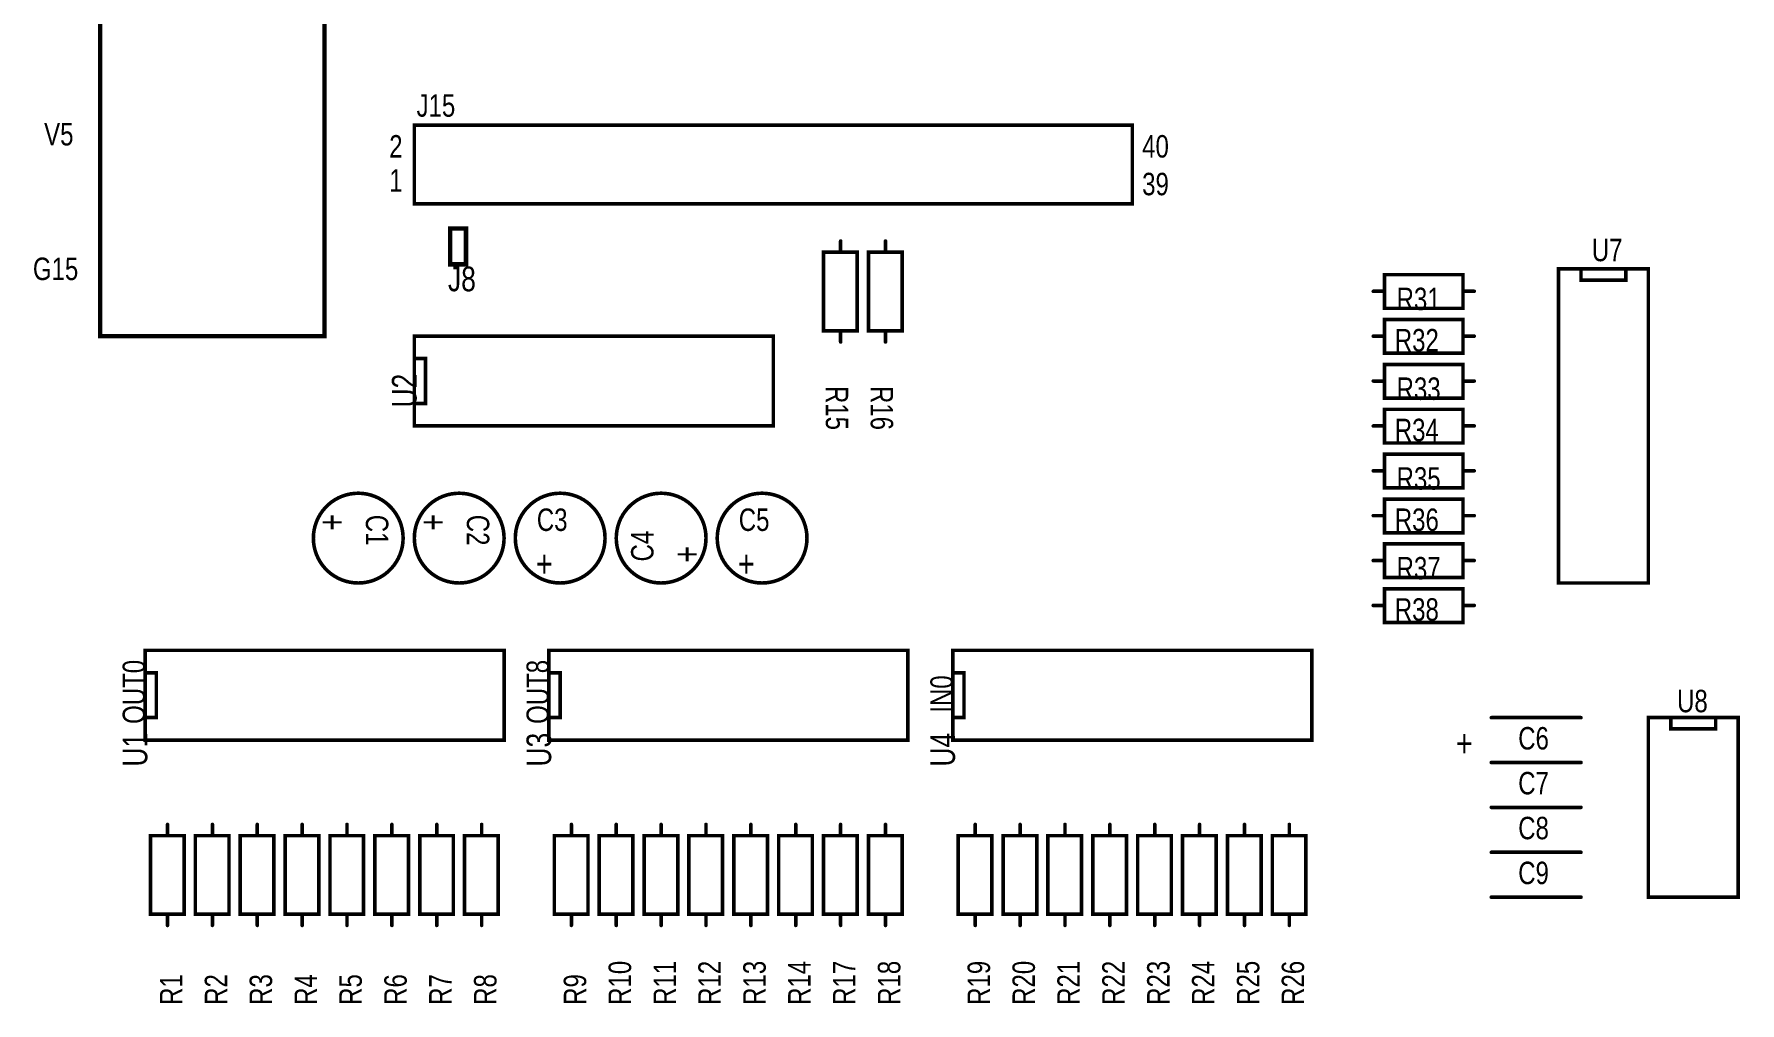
# Model space of a CAD drawing. Extents: x 0.22 to 7.34, y 0.24 to 4.63.
# Drawn here: x 0.249 to 4.05, y 0.235 to 2.394 of the extents above; entities that cross this region are included whole.
import ezdxf

# ---------------------------------------------------------------- set-up
doc = ezdxf.new("R2010")
doc.units = 0

msp = doc.modelspace()

# ---------------------------------------------------------------- linework, layer by layer
at = {"layer": 'SST'}
for points, const_width in [([(0.896, 3.521), (0.896, 1.721), (0.396, 1.721), (0.396, 3.521), (0.896, 3.521)], 0.01), ([(1.096, 2.191), (1.096, 2.016), (2.696, 2.016), (2.696, 2.191), (1.096, 2.191)], 0.008), ([(1.176, 1.961), (1.211, 1.961), (1.211, 1.881), (1.176, 1.881), (1.176, 1.961)], 0.01), ([(2.008, 1.908), (2.083, 1.908), (2.083, 1.908), (2.083, 1.733), (2.008, 1.733), (2.008, 1.908)], 0.008), ([(2.108, 1.908), (2.183, 1.908), (2.183, 1.908), (2.183, 1.733), (2.108, 1.733), (2.108, 1.908)], 0.008), ([(3.433, 1.858), (3.433, 1.783), (3.433, 1.783), (3.258, 1.783), (3.258, 1.858), (3.433, 1.858)], 0.008), ([(3.258, 1.683), (3.258, 1.758), (3.258, 1.758), (3.433, 1.758), (3.433, 1.683), (3.258, 1.683)], 0.008), ([(1.896, 1.521), (1.096, 1.521), (1.096, 1.721), (1.896, 1.721), (1.896, 1.521)], 0.008), ([(3.433, 1.658), (3.433, 1.583), (3.433, 1.583), (3.258, 1.583), (3.258, 1.658), (3.433, 1.658)], 0.008), ([(3.258, 1.483), (3.258, 1.558), (3.258, 1.558), (3.433, 1.558), (3.433, 1.483), (3.258, 1.483)], 0.008), ([(3.433, 1.458), (3.433, 1.383), (3.433, 1.383), (3.258, 1.383), (3.258, 1.458), (3.433, 1.458)], 0.008), ([(3.258, 1.283), (3.258, 1.358), (3.258, 1.358), (3.433, 1.358), (3.433, 1.283), (3.258, 1.283)], 0.008), ([(3.433, 1.258), (3.433, 1.183), (3.433, 1.183), (3.258, 1.183), (3.258, 1.258), (3.433, 1.258)], 0.008), ([(3.258, 1.083), (3.258, 1.158), (3.258, 1.158), (3.433, 1.158), (3.433, 1.083), (3.258, 1.083)], 0.008), ([(1.296, 0.821), (0.496, 0.821), (0.496, 1.021), (1.296, 1.021), (1.296, 0.821)], 0.008), ([(2.196, 0.821), (1.396, 0.821), (1.396, 1.021), (2.196, 1.021), (2.196, 0.821)], 0.008), ([(3.096, 0.821), (2.296, 0.821), (2.296, 1.021), (3.096, 1.021), (3.096, 0.821)], 0.008), ([(4.046, 0.871), (3.846, 0.871), (3.846, 0.471), (4.046, 0.471), (4.046, 0.871)], 0.008), ([(0.583, 0.433), (0.508, 0.433), (0.508, 0.433), (0.508, 0.608), (0.583, 0.608), (0.583, 0.433)], 0.008), ([(0.683, 0.433), (0.608, 0.433), (0.608, 0.433), (0.608, 0.608), (0.683, 0.608), (0.683, 0.433)], 0.008), ([(0.783, 0.433), (0.708, 0.433), (0.708, 0.433), (0.708, 0.608), (0.783, 0.608), (0.783, 0.433)], 0.008), ([(0.883, 0.433), (0.808, 0.433), (0.808, 0.433), (0.808, 0.608), (0.883, 0.608), (0.883, 0.433)], 0.008), ([(0.983, 0.433), (0.908, 0.433), (0.908, 0.433), (0.908, 0.608), (0.983, 0.608), (0.983, 0.433)], 0.008), ([(1.083, 0.433), (1.008, 0.433), (1.008, 0.433), (1.008, 0.608), (1.083, 0.608), (1.083, 0.433)], 0.008), ([(1.183, 0.433), (1.108, 0.433), (1.108, 0.433), (1.108, 0.608), (1.183, 0.608), (1.183, 0.433)], 0.008), ([(1.283, 0.433), (1.208, 0.433), (1.208, 0.433), (1.208, 0.608), (1.283, 0.608), (1.283, 0.433)], 0.008), ([(1.483, 0.433), (1.408, 0.433), (1.408, 0.433), (1.408, 0.608), (1.483, 0.608), (1.483, 0.433)], 0.008), ([(1.583, 0.433), (1.508, 0.433), (1.508, 0.433), (1.508, 0.608), (1.583, 0.608), (1.583, 0.433)], 0.008), ([(1.683, 0.433), (1.608, 0.433), (1.608, 0.433), (1.608, 0.608), (1.683, 0.608), (1.683, 0.433)], 0.008), ([(1.783, 0.433), (1.708, 0.433), (1.708, 0.433), (1.708, 0.608), (1.783, 0.608), (1.783, 0.433)], 0.008), ([(1.883, 0.433), (1.808, 0.433), (1.808, 0.433), (1.808, 0.608), (1.883, 0.608), (1.883, 0.433)], 0.008), ([(1.983, 0.433), (1.908, 0.433), (1.908, 0.433), (1.908, 0.608), (1.983, 0.608), (1.983, 0.433)], 0.008), ([(2.083, 0.433), (2.008, 0.433), (2.008, 0.433), (2.008, 0.608), (2.083, 0.608), (2.083, 0.433)], 0.008), ([(2.183, 0.433), (2.108, 0.433), (2.108, 0.433), (2.108, 0.608), (2.183, 0.608), (2.183, 0.433)], 0.008), ([(2.383, 0.433), (2.308, 0.433), (2.308, 0.433), (2.308, 0.608), (2.383, 0.608), (2.383, 0.433)], 0.008), ([(2.483, 0.433), (2.408, 0.433), (2.408, 0.433), (2.408, 0.608), (2.483, 0.608), (2.483, 0.433)], 0.008), ([(2.583, 0.433), (2.508, 0.433), (2.508, 0.433), (2.508, 0.608), (2.583, 0.608), (2.583, 0.433)], 0.008), ([(2.683, 0.433), (2.608, 0.433), (2.608, 0.433), (2.608, 0.608), (2.683, 0.608), (2.683, 0.433)], 0.008), ([(2.783, 0.433), (2.708, 0.433), (2.708, 0.433), (2.708, 0.608), (2.783, 0.608), (2.783, 0.433)], 0.008), ([(2.883, 0.433), (2.808, 0.433), (2.808, 0.433), (2.808, 0.608), (2.883, 0.608), (2.883, 0.433)], 0.008), ([(2.983, 0.433), (2.908, 0.433), (2.908, 0.433), (2.908, 0.608), (2.983, 0.608), (2.983, 0.433)], 0.008), ([(3.083, 0.433), (3.008, 0.433), (3.008, 0.433), (3.008, 0.608), (3.083, 0.608), (3.083, 0.433)], 0.008)]:
    msp.add_lwpolyline(points, close=True, dxfattribs=dict(at, const_width=const_width))
for points, const_width in [([(1.094, 2.191, 1), (1.098, 2.191, 1)], 0.004), ([(1.094, 2.191, 1), (1.098, 2.191, 1)], 0.004), ([(2.694, 2.191, 1), (2.698, 2.191, 1)], 0.004), ([(1.094, 2.016, 1), (1.098, 2.016, 1)], 0.004), ([(2.694, 2.016, 1), (2.698, 2.016, 1)], 0.004), ([(1.1735, 1.961, 1), (1.1785, 1.961, 1)], 0.005), ([(1.1735, 1.961, 1), (1.1785, 1.961, 1)], 0.005), ([(1.2085, 1.961, 1), (1.2135, 1.961, 1)], 0.005), ([(2.006, 1.908, 1), (2.01, 1.908, 1)], 0.004), ([(2.006, 1.908, 1), (2.01, 1.908, 1)], 0.004), ([(2.044, 1.933, 1), (2.048, 1.933, 1)], 0.004), ([(2.044, 1.908, 1), (2.048, 1.908, 1)], 0.004), ([(2.081, 1.908, 1), (2.085, 1.908, 1)], 0.004), ([(2.081, 1.908, 1), (2.085, 1.908, 1)], 0.004), ([(2.106, 1.908, 1), (2.11, 1.908, 1)], 0.004), ([(2.106, 1.908, 1), (2.11, 1.908, 1)], 0.004), ([(2.144, 1.933, 1), (2.148, 1.933, 1)], 0.004), ([(2.144, 1.908, 1), (2.148, 1.908, 1)], 0.004), ([(2.181, 1.908, 1), (2.185, 1.908, 1)], 0.004), ([(2.181, 1.908, 1), (2.185, 1.908, 1)], 0.004), ([(1.1735, 1.881, 1), (1.1785, 1.881, 1)], 0.005), ([(1.2085, 1.881, 1), (1.2135, 1.881, 1)], 0.005), ([(3.644, 1.871, 1), (3.648, 1.871, 1)], 0.004), ([(3.694, 1.871, 1), (3.698, 1.871, 1)], 0.004), ([(3.794, 1.871, 1), (3.798, 1.871, 1)], 0.004), ([(3.794, 1.871, 1), (3.798, 1.871, 1)], 0.004), ([(3.844, 1.871, 1), (3.848, 1.871, 1)], 0.004), ([(3.231, 1.821, 1), (3.235, 1.821, 1)], 0.004), ([(3.256, 1.858, 1), (3.26, 1.858, 1)], 0.004), ([(3.256, 1.821, 1), (3.26, 1.821, 1)], 0.004), ([(3.431, 1.858, 1), (3.435, 1.858, 1)], 0.004), ([(3.431, 1.858, 1), (3.435, 1.858, 1)], 0.004), ([(3.431, 1.821, 1), (3.435, 1.821, 1)], 0.004), ([(3.456, 1.821, 1), (3.46, 1.821, 1)], 0.004), ([(3.694, 1.846, 1), (3.698, 1.846, 1)], 0.004), ([(3.794, 1.846, 1), (3.798, 1.846, 1)], 0.004), ([(3.794, 1.846, 1), (3.798, 1.846, 1)], 0.004), ([(3.256, 1.783, 1), (3.26, 1.783, 1)], 0.004), ([(3.431, 1.783, 1), (3.435, 1.783, 1)], 0.004), ([(3.431, 1.783, 1), (3.435, 1.783, 1)], 0.004), ([(3.256, 1.758, 1), (3.26, 1.758, 1)], 0.004), ([(3.256, 1.758, 1), (3.26, 1.758, 1)], 0.004), ([(3.431, 1.758, 1), (3.435, 1.758, 1)], 0.004), ([(0.3935, 1.721, 1), (0.3985, 1.721, 1)], 0.005), ([(0.8935, 1.721, 1), (0.8985, 1.721, 1)], 0.005), ([(1.094, 1.721, 1), (1.098, 1.721, 1)], 0.004), ([(1.894, 1.721, 1), (1.898, 1.721, 1)], 0.004), ([(2.006, 1.733, 1), (2.01, 1.733, 1)], 0.004), ([(2.044, 1.733, 1), (2.048, 1.733, 1)], 0.004), ([(2.044, 1.708, 1), (2.048, 1.708, 1)], 0.004), ([(2.081, 1.733, 1), (2.085, 1.733, 1)], 0.004), ([(2.106, 1.733, 1), (2.11, 1.733, 1)], 0.004), ([(2.144, 1.733, 1), (2.148, 1.733, 1)], 0.004), ([(2.144, 1.708, 1), (2.148, 1.708, 1)], 0.004), ([(2.181, 1.733, 1), (2.185, 1.733, 1)], 0.004), ([(3.231, 1.721, 1), (3.235, 1.721, 1)], 0.004), ([(3.256, 1.721, 1), (3.26, 1.721, 1)], 0.004), ([(3.431, 1.721, 1), (3.435, 1.721, 1)], 0.004), ([(3.456, 1.721, 1), (3.46, 1.721, 1)], 0.004), ([(1.094, 1.671, 1), (1.098, 1.671, 1)], 0.004), ([(1.119, 1.671, 1), (1.123, 1.671, 1)], 0.004), ([(3.256, 1.683, 1), (3.26, 1.683, 1)], 0.004), ([(3.256, 1.683, 1), (3.26, 1.683, 1)], 0.004), ([(3.431, 1.683, 1), (3.435, 1.683, 1)], 0.004), ([(3.256, 1.658, 1), (3.26, 1.658, 1)], 0.004), ([(3.431, 1.658, 1), (3.435, 1.658, 1)], 0.004), ([(3.431, 1.658, 1), (3.435, 1.658, 1)], 0.004), ([(3.231, 1.621, 1), (3.235, 1.621, 1)], 0.004), ([(3.256, 1.621, 1), (3.26, 1.621, 1)], 0.004), ([(3.431, 1.621, 1), (3.435, 1.621, 1)], 0.004), ([(3.456, 1.621, 1), (3.46, 1.621, 1)], 0.004), ([(1.094, 1.571, 1), (1.098, 1.571, 1)], 0.004), ([(1.119, 1.571, 1), (1.123, 1.571, 1)], 0.004), ([(3.256, 1.583, 1), (3.26, 1.583, 1)], 0.004), ([(3.256, 1.558, 1), (3.26, 1.558, 1)], 0.004), ([(3.256, 1.558, 1), (3.26, 1.558, 1)], 0.004), ([(3.431, 1.583, 1), (3.435, 1.583, 1)], 0.004), ([(3.431, 1.583, 1), (3.435, 1.583, 1)], 0.004), ([(3.431, 1.558, 1), (3.435, 1.558, 1)], 0.004), ([(1.094, 1.521, 1), (1.098, 1.521, 1)], 0.004), ([(1.894, 1.521, 1), (1.898, 1.521, 1)], 0.004), ([(1.894, 1.521, 1), (1.898, 1.521, 1)], 0.004), ([(3.231, 1.521, 1), (3.235, 1.521, 1)], 0.004), ([(3.256, 1.521, 1), (3.26, 1.521, 1)], 0.004), ([(3.431, 1.521, 1), (3.435, 1.521, 1)], 0.004), ([(3.456, 1.521, 1), (3.46, 1.521, 1)], 0.004), ([(3.256, 1.483, 1), (3.26, 1.483, 1)], 0.004), ([(3.256, 1.483, 1), (3.26, 1.483, 1)], 0.004), ([(3.431, 1.483, 1), (3.435, 1.483, 1)], 0.004), ([(3.256, 1.458, 1), (3.26, 1.458, 1)], 0.004), ([(3.431, 1.458, 1), (3.435, 1.458, 1)], 0.004), ([(3.431, 1.458, 1), (3.435, 1.458, 1)], 0.004), ([(3.231, 1.421, 1), (3.235, 1.421, 1)], 0.004), ([(3.256, 1.421, 1), (3.26, 1.421, 1)], 0.004), ([(3.431, 1.421, 1), (3.435, 1.421, 1)], 0.004), ([(3.456, 1.421, 1), (3.46, 1.421, 1)], 0.004), ([(0.971, 1.371, -0.414214), (1.071, 1.271, -0.414214), (0.971, 1.171, -0.414214), (0.871, 1.271, -0.414214), (0.971, 1.371)], 0.008), ([(0.969, 1.371, 1), (0.973, 1.371, 1)], 0.004), ([(0.969, 1.371, 1), (0.973, 1.371, 1)], 0.004), ([(1.196, 1.371, -0.414214), (1.296, 1.271, -0.414214), (1.196, 1.171, -0.414214), (1.096, 1.271, -0.414214), (1.196, 1.371)], 0.008), ([(1.194, 1.371, 1), (1.198, 1.371, 1)], 0.004), ([(1.194, 1.371, 1), (1.198, 1.371, 1)], 0.004), ([(1.321, 1.271, -0.414214), (1.421, 1.371, -0.414214), (1.521, 1.271, -0.414214), (1.421, 1.171, -0.414214), (1.321, 1.271)], 0.008), ([(1.419, 1.371, 1), (1.423, 1.371, 1)], 0.004), ([(1.646, 1.171, -0.414214), (1.546, 1.271, -0.414214), (1.646, 1.371, -0.414214), (1.746, 1.271, -0.414214), (1.646, 1.171)], 0.008), ([(1.644, 1.371, 1), (1.648, 1.371, 1)], 0.004), ([(1.771, 1.271, -0.414214), (1.871, 1.371, -0.414214), (1.971, 1.271, -0.414214), (1.871, 1.171, -0.414214), (1.771, 1.271)], 0.008), ([(1.869, 1.371, 1), (1.873, 1.371, 1)], 0.004), ([(3.256, 1.383, 1), (3.26, 1.383, 1)], 0.004), ([(3.431, 1.383, 1), (3.435, 1.383, 1)], 0.004), ([(3.431, 1.383, 1), (3.435, 1.383, 1)], 0.004), ([(3.256, 1.358, 1), (3.26, 1.358, 1)], 0.004), ([(3.256, 1.358, 1), (3.26, 1.358, 1)], 0.004), ([(3.431, 1.358, 1), (3.435, 1.358, 1)], 0.004), ([(3.231, 1.321, 1), (3.235, 1.321, 1)], 0.004), ([(3.256, 1.321, 1), (3.26, 1.321, 1)], 0.004), ([(3.431, 1.321, 1), (3.435, 1.321, 1)], 0.004), ([(3.456, 1.321, 1), (3.46, 1.321, 1)], 0.004), ([(0.869, 1.271, 1), (0.873, 1.271, 1)], 0.004), ([(1.069, 1.271, 1), (1.073, 1.271, 1)], 0.004), ([(1.094, 1.271, 1), (1.098, 1.271, 1)], 0.004), ([(1.294, 1.271, 1), (1.298, 1.271, 1)], 0.004), ([(1.319, 1.271, 1), (1.323, 1.271, 1)], 0.004), ([(1.319, 1.271, 1), (1.323, 1.271, 1)], 0.004), ([(1.519, 1.271, 1), (1.523, 1.271, 1)], 0.004), ([(1.544, 1.271, 1), (1.548, 1.271, 1)], 0.004), ([(1.744, 1.271, 1), (1.748, 1.271, 1)], 0.004), ([(1.769, 1.271, 1), (1.773, 1.271, 1)], 0.004), ([(1.769, 1.271, 1), (1.773, 1.271, 1)], 0.004), ([(1.969, 1.271, 1), (1.973, 1.271, 1)], 0.004), ([(3.256, 1.283, 1), (3.26, 1.283, 1)], 0.004), ([(3.256, 1.283, 1), (3.26, 1.283, 1)], 0.004), ([(3.256, 1.258, 1), (3.26, 1.258, 1)], 0.004), ([(3.431, 1.283, 1), (3.435, 1.283, 1)], 0.004), ([(3.431, 1.258, 1), (3.435, 1.258, 1)], 0.004), ([(3.431, 1.258, 1), (3.435, 1.258, 1)], 0.004), ([(3.231, 1.221, 1), (3.235, 1.221, 1)], 0.004), ([(3.256, 1.221, 1), (3.26, 1.221, 1)], 0.004), ([(3.431, 1.221, 1), (3.435, 1.221, 1)], 0.004), ([(3.456, 1.221, 1), (3.46, 1.221, 1)], 0.004), ([(3.256, 1.183, 1), (3.26, 1.183, 1)], 0.004), ([(3.431, 1.183, 1), (3.435, 1.183, 1)], 0.004), ([(3.431, 1.183, 1), (3.435, 1.183, 1)], 0.004), ([(0.969, 1.171, 1), (0.973, 1.171, 1)], 0.004), ([(1.194, 1.171, 1), (1.198, 1.171, 1)], 0.004), ([(1.419, 1.171, 1), (1.423, 1.171, 1)], 0.004), ([(1.644, 1.171, 1), (1.648, 1.171, 1)], 0.004), ([(1.644, 1.171, 1), (1.648, 1.171, 1)], 0.004), ([(1.869, 1.171, 1), (1.873, 1.171, 1)], 0.004), ([(3.256, 1.158, 1), (3.26, 1.158, 1)], 0.004), ([(3.256, 1.158, 1), (3.26, 1.158, 1)], 0.004), ([(3.431, 1.158, 1), (3.435, 1.158, 1)], 0.004), ([(3.644, 1.171, 1), (3.648, 1.171, 1)], 0.004), ([(3.844, 1.171, 1), (3.848, 1.171, 1)], 0.004), ([(3.231, 1.121, 1), (3.235, 1.121, 1)], 0.004), ([(3.256, 1.121, 1), (3.26, 1.121, 1)], 0.004), ([(3.431, 1.121, 1), (3.435, 1.121, 1)], 0.004), ([(3.456, 1.121, 1), (3.46, 1.121, 1)], 0.004), ([(3.256, 1.083, 1), (3.26, 1.083, 1)], 0.004), ([(3.256, 1.083, 1), (3.26, 1.083, 1)], 0.004), ([(3.431, 1.083, 1), (3.435, 1.083, 1)], 0.004), ([(0.494, 1.021, 1), (0.498, 1.021, 1)], 0.004), ([(1.294, 1.021, 1), (1.298, 1.021, 1)], 0.004), ([(1.394, 1.021, 1), (1.398, 1.021, 1)], 0.004), ([(2.194, 1.021, 1), (2.198, 1.021, 1)], 0.004), ([(2.294, 1.021, 1), (2.298, 1.021, 1)], 0.004), ([(3.094, 1.021, 1), (3.098, 1.021, 1)], 0.004), ([(0.494, 0.971, 1), (0.498, 0.971, 1)], 0.004), ([(0.519, 0.971, 1), (0.523, 0.971, 1)], 0.004), ([(1.394, 0.971, 1), (1.398, 0.971, 1)], 0.004), ([(1.419, 0.971, 1), (1.423, 0.971, 1)], 0.004), ([(2.294, 0.971, 1), (2.298, 0.971, 1)], 0.004), ([(2.319, 0.971, 1), (2.323, 0.971, 1)], 0.004), ([(0.494, 0.871, 1), (0.498, 0.871, 1)], 0.004), ([(0.519, 0.871, 1), (0.523, 0.871, 1)], 0.004), ([(1.394, 0.871, 1), (1.398, 0.871, 1)], 0.004), ([(1.419, 0.871, 1), (1.423, 0.871, 1)], 0.004), ([(2.294, 0.871, 1), (2.298, 0.871, 1)], 0.004), ([(2.319, 0.871, 1), (2.323, 0.871, 1)], 0.004), ([(3.494, 0.871, 1), (3.498, 0.871, 1)], 0.004), ([(3.694, 0.871, 1), (3.698, 0.871, 1)], 0.004), ([(3.844, 0.871, 1), (3.848, 0.871, 1)], 0.004), ([(3.894, 0.871, 1), (3.898, 0.871, 1)], 0.004), ([(3.994, 0.871, 1), (3.998, 0.871, 1)], 0.004), ([(4.044, 0.871, 1), (4.048, 0.871, 1)], 0.004), ([(4.044, 0.871, 1), (4.048, 0.871, 1)], 0.004), ([(3.894, 0.846, 1), (3.898, 0.846, 1)], 0.004), ([(3.994, 0.846, 1), (3.998, 0.846, 1)], 0.004), ([(0.494, 0.821, 1), (0.498, 0.821, 1)], 0.004), ([(1.294, 0.821, 1), (1.298, 0.821, 1)], 0.004), ([(1.294, 0.821, 1), (1.298, 0.821, 1)], 0.004), ([(1.394, 0.821, 1), (1.398, 0.821, 1)], 0.004), ([(2.194, 0.821, 1), (2.198, 0.821, 1)], 0.004), ([(2.194, 0.821, 1), (2.198, 0.821, 1)], 0.004), ([(2.294, 0.821, 1), (2.298, 0.821, 1)], 0.004), ([(3.094, 0.821, 1), (3.098, 0.821, 1)], 0.004), ([(3.094, 0.821, 1), (3.098, 0.821, 1)], 0.004), ([(3.494, 0.771, 1), (3.498, 0.771, 1)], 0.004), ([(3.494, 0.771, 1), (3.498, 0.771, 1)], 0.004), ([(3.694, 0.771, 1), (3.698, 0.771, 1)], 0.004), ([(3.694, 0.771, 1), (3.698, 0.771, 1)], 0.004), ([(3.494, 0.671, 1), (3.498, 0.671, 1)], 0.004), ([(3.494, 0.671, 1), (3.498, 0.671, 1)], 0.004), ([(3.694, 0.671, 1), (3.698, 0.671, 1)], 0.004), ([(3.694, 0.671, 1), (3.698, 0.671, 1)], 0.004), ([(0.506, 0.608, 1), (0.51, 0.608, 1)], 0.004), ([(0.544, 0.633, 1), (0.548, 0.633, 1)], 0.004), ([(0.544, 0.608, 1), (0.548, 0.608, 1)], 0.004), ([(0.581, 0.608, 1), (0.585, 0.608, 1)], 0.004), ([(0.606, 0.608, 1), (0.61, 0.608, 1)], 0.004), ([(0.644, 0.633, 1), (0.648, 0.633, 1)], 0.004), ([(0.644, 0.608, 1), (0.648, 0.608, 1)], 0.004), ([(0.681, 0.608, 1), (0.685, 0.608, 1)], 0.004), ([(0.706, 0.608, 1), (0.71, 0.608, 1)], 0.004), ([(0.744, 0.633, 1), (0.748, 0.633, 1)], 0.004), ([(0.744, 0.608, 1), (0.748, 0.608, 1)], 0.004), ([(0.781, 0.608, 1), (0.785, 0.608, 1)], 0.004), ([(0.806, 0.608, 1), (0.81, 0.608, 1)], 0.004), ([(0.844, 0.633, 1), (0.848, 0.633, 1)], 0.004), ([(0.844, 0.608, 1), (0.848, 0.608, 1)], 0.004), ([(0.881, 0.608, 1), (0.885, 0.608, 1)], 0.004), ([(0.906, 0.608, 1), (0.91, 0.608, 1)], 0.004), ([(0.944, 0.633, 1), (0.948, 0.633, 1)], 0.004), ([(0.944, 0.608, 1), (0.948, 0.608, 1)], 0.004), ([(0.981, 0.608, 1), (0.985, 0.608, 1)], 0.004), ([(1.006, 0.608, 1), (1.01, 0.608, 1)], 0.004), ([(1.044, 0.633, 1), (1.048, 0.633, 1)], 0.004), ([(1.044, 0.608, 1), (1.048, 0.608, 1)], 0.004), ([(1.081, 0.608, 1), (1.085, 0.608, 1)], 0.004), ([(1.106, 0.608, 1), (1.11, 0.608, 1)], 0.004), ([(1.144, 0.633, 1), (1.148, 0.633, 1)], 0.004), ([(1.144, 0.608, 1), (1.148, 0.608, 1)], 0.004), ([(1.181, 0.608, 1), (1.185, 0.608, 1)], 0.004), ([(1.206, 0.608, 1), (1.21, 0.608, 1)], 0.004), ([(1.244, 0.633, 1), (1.248, 0.633, 1)], 0.004), ([(1.244, 0.608, 1), (1.248, 0.608, 1)], 0.004), ([(1.281, 0.608, 1), (1.285, 0.608, 1)], 0.004), ([(1.406, 0.608, 1), (1.41, 0.608, 1)], 0.004), ([(1.444, 0.633, 1), (1.448, 0.633, 1)], 0.004), ([(1.444, 0.608, 1), (1.448, 0.608, 1)], 0.004), ([(1.481, 0.608, 1), (1.485, 0.608, 1)], 0.004), ([(1.506, 0.608, 1), (1.51, 0.608, 1)], 0.004), ([(1.544, 0.633, 1), (1.548, 0.633, 1)], 0.004), ([(1.544, 0.608, 1), (1.548, 0.608, 1)], 0.004), ([(1.581, 0.608, 1), (1.585, 0.608, 1)], 0.004), ([(1.606, 0.608, 1), (1.61, 0.608, 1)], 0.004), ([(1.644, 0.633, 1), (1.648, 0.633, 1)], 0.004), ([(1.644, 0.608, 1), (1.648, 0.608, 1)], 0.004), ([(1.681, 0.608, 1), (1.685, 0.608, 1)], 0.004), ([(1.706, 0.608, 1), (1.71, 0.608, 1)], 0.004), ([(1.744, 0.633, 1), (1.748, 0.633, 1)], 0.004), ([(1.744, 0.608, 1), (1.748, 0.608, 1)], 0.004), ([(1.781, 0.608, 1), (1.785, 0.608, 1)], 0.004), ([(1.806, 0.608, 1), (1.81, 0.608, 1)], 0.004), ([(1.844, 0.633, 1), (1.848, 0.633, 1)], 0.004), ([(1.844, 0.608, 1), (1.848, 0.608, 1)], 0.004), ([(1.881, 0.608, 1), (1.885, 0.608, 1)], 0.004), ([(1.906, 0.608, 1), (1.91, 0.608, 1)], 0.004), ([(1.944, 0.633, 1), (1.948, 0.633, 1)], 0.004), ([(1.944, 0.608, 1), (1.948, 0.608, 1)], 0.004), ([(1.981, 0.608, 1), (1.985, 0.608, 1)], 0.004), ([(2.006, 0.608, 1), (2.01, 0.608, 1)], 0.004), ([(2.044, 0.633, 1), (2.048, 0.633, 1)], 0.004), ([(2.044, 0.608, 1), (2.048, 0.608, 1)], 0.004), ([(2.081, 0.608, 1), (2.085, 0.608, 1)], 0.004), ([(2.106, 0.608, 1), (2.11, 0.608, 1)], 0.004), ([(2.144, 0.633, 1), (2.148, 0.633, 1)], 0.004), ([(2.144, 0.608, 1), (2.148, 0.608, 1)], 0.004), ([(2.181, 0.608, 1), (2.185, 0.608, 1)], 0.004), ([(2.306, 0.608, 1), (2.31, 0.608, 1)], 0.004), ([(2.344, 0.633, 1), (2.348, 0.633, 1)], 0.004), ([(2.344, 0.608, 1), (2.348, 0.608, 1)], 0.004), ([(2.381, 0.608, 1), (2.385, 0.608, 1)], 0.004), ([(2.406, 0.608, 1), (2.41, 0.608, 1)], 0.004), ([(2.444, 0.633, 1), (2.448, 0.633, 1)], 0.004), ([(2.444, 0.608, 1), (2.448, 0.608, 1)], 0.004), ([(2.481, 0.608, 1), (2.485, 0.608, 1)], 0.004), ([(2.506, 0.608, 1), (2.51, 0.608, 1)], 0.004), ([(2.544, 0.633, 1), (2.548, 0.633, 1)], 0.004), ([(2.544, 0.608, 1), (2.548, 0.608, 1)], 0.004), ([(2.581, 0.608, 1), (2.585, 0.608, 1)], 0.004), ([(2.606, 0.608, 1), (2.61, 0.608, 1)], 0.004), ([(2.644, 0.633, 1), (2.648, 0.633, 1)], 0.004), ([(2.644, 0.608, 1), (2.648, 0.608, 1)], 0.004), ([(2.681, 0.608, 1), (2.685, 0.608, 1)], 0.004), ([(2.706, 0.608, 1), (2.71, 0.608, 1)], 0.004), ([(2.744, 0.633, 1), (2.748, 0.633, 1)], 0.004), ([(2.744, 0.608, 1), (2.748, 0.608, 1)], 0.004), ([(2.781, 0.608, 1), (2.785, 0.608, 1)], 0.004), ([(2.806, 0.608, 1), (2.81, 0.608, 1)], 0.004), ([(2.844, 0.633, 1), (2.848, 0.633, 1)], 0.004), ([(2.844, 0.608, 1), (2.848, 0.608, 1)], 0.004), ([(2.881, 0.608, 1), (2.885, 0.608, 1)], 0.004), ([(2.906, 0.608, 1), (2.91, 0.608, 1)], 0.004), ([(2.944, 0.633, 1), (2.948, 0.633, 1)], 0.004), ([(2.944, 0.608, 1), (2.948, 0.608, 1)], 0.004), ([(2.981, 0.608, 1), (2.985, 0.608, 1)], 0.004), ([(3.006, 0.608, 1), (3.01, 0.608, 1)], 0.004), ([(3.044, 0.633, 1), (3.048, 0.633, 1)], 0.004), ([(3.044, 0.608, 1), (3.048, 0.608, 1)], 0.004), ([(3.081, 0.608, 1), (3.085, 0.608, 1)], 0.004), ([(3.494, 0.571, 1), (3.498, 0.571, 1)], 0.004), ([(3.494, 0.571, 1), (3.498, 0.571, 1)], 0.004), ([(3.694, 0.571, 1), (3.698, 0.571, 1)], 0.004), ([(3.694, 0.571, 1), (3.698, 0.571, 1)], 0.004), ([(3.494, 0.471, 1), (3.498, 0.471, 1)], 0.004), ([(3.694, 0.471, 1), (3.698, 0.471, 1)], 0.004), ([(3.844, 0.471, 1), (3.848, 0.471, 1)], 0.004), ([(4.044, 0.471, 1), (4.048, 0.471, 1)], 0.004), ([(0.506, 0.433, 1), (0.51, 0.433, 1)], 0.004), ([(0.506, 0.433, 1), (0.51, 0.433, 1)], 0.004), ([(0.544, 0.433, 1), (0.548, 0.433, 1)], 0.004), ([(0.581, 0.433, 1), (0.585, 0.433, 1)], 0.004), ([(0.581, 0.433, 1), (0.585, 0.433, 1)], 0.004), ([(0.606, 0.433, 1), (0.61, 0.433, 1)], 0.004), ([(0.606, 0.433, 1), (0.61, 0.433, 1)], 0.004), ([(0.644, 0.433, 1), (0.648, 0.433, 1)], 0.004), ([(0.681, 0.433, 1), (0.685, 0.433, 1)], 0.004), ([(0.681, 0.433, 1), (0.685, 0.433, 1)], 0.004), ([(0.706, 0.433, 1), (0.71, 0.433, 1)], 0.004), ([(0.706, 0.433, 1), (0.71, 0.433, 1)], 0.004), ([(0.744, 0.433, 1), (0.748, 0.433, 1)], 0.004), ([(0.781, 0.433, 1), (0.785, 0.433, 1)], 0.004), ([(0.781, 0.433, 1), (0.785, 0.433, 1)], 0.004), ([(0.806, 0.433, 1), (0.81, 0.433, 1)], 0.004), ([(0.806, 0.433, 1), (0.81, 0.433, 1)], 0.004), ([(0.844, 0.433, 1), (0.848, 0.433, 1)], 0.004), ([(0.881, 0.433, 1), (0.885, 0.433, 1)], 0.004), ([(0.881, 0.433, 1), (0.885, 0.433, 1)], 0.004), ([(0.906, 0.433, 1), (0.91, 0.433, 1)], 0.004), ([(0.906, 0.433, 1), (0.91, 0.433, 1)], 0.004), ([(0.944, 0.433, 1), (0.948, 0.433, 1)], 0.004), ([(0.981, 0.433, 1), (0.985, 0.433, 1)], 0.004), ([(0.981, 0.433, 1), (0.985, 0.433, 1)], 0.004), ([(1.006, 0.433, 1), (1.01, 0.433, 1)], 0.004), ([(1.006, 0.433, 1), (1.01, 0.433, 1)], 0.004), ([(1.044, 0.433, 1), (1.048, 0.433, 1)], 0.004), ([(1.081, 0.433, 1), (1.085, 0.433, 1)], 0.004), ([(1.081, 0.433, 1), (1.085, 0.433, 1)], 0.004), ([(1.106, 0.433, 1), (1.11, 0.433, 1)], 0.004), ([(1.106, 0.433, 1), (1.11, 0.433, 1)], 0.004), ([(1.144, 0.433, 1), (1.148, 0.433, 1)], 0.004), ([(1.181, 0.433, 1), (1.185, 0.433, 1)], 0.004), ([(1.181, 0.433, 1), (1.185, 0.433, 1)], 0.004), ([(1.206, 0.433, 1), (1.21, 0.433, 1)], 0.004), ([(1.206, 0.433, 1), (1.21, 0.433, 1)], 0.004), ([(1.244, 0.433, 1), (1.248, 0.433, 1)], 0.004), ([(1.281, 0.433, 1), (1.285, 0.433, 1)], 0.004), ([(1.281, 0.433, 1), (1.285, 0.433, 1)], 0.004), ([(1.406, 0.433, 1), (1.41, 0.433, 1)], 0.004), ([(1.406, 0.433, 1), (1.41, 0.433, 1)], 0.004), ([(1.444, 0.433, 1), (1.448, 0.433, 1)], 0.004), ([(1.481, 0.433, 1), (1.485, 0.433, 1)], 0.004), ([(1.481, 0.433, 1), (1.485, 0.433, 1)], 0.004), ([(1.506, 0.433, 1), (1.51, 0.433, 1)], 0.004), ([(1.506, 0.433, 1), (1.51, 0.433, 1)], 0.004), ([(1.544, 0.433, 1), (1.548, 0.433, 1)], 0.004), ([(1.581, 0.433, 1), (1.585, 0.433, 1)], 0.004), ([(1.581, 0.433, 1), (1.585, 0.433, 1)], 0.004), ([(1.606, 0.433, 1), (1.61, 0.433, 1)], 0.004), ([(1.606, 0.433, 1), (1.61, 0.433, 1)], 0.004), ([(1.644, 0.433, 1), (1.648, 0.433, 1)], 0.004), ([(1.681, 0.433, 1), (1.685, 0.433, 1)], 0.004), ([(1.681, 0.433, 1), (1.685, 0.433, 1)], 0.004), ([(1.706, 0.433, 1), (1.71, 0.433, 1)], 0.004), ([(1.706, 0.433, 1), (1.71, 0.433, 1)], 0.004), ([(1.744, 0.433, 1), (1.748, 0.433, 1)], 0.004), ([(1.781, 0.433, 1), (1.785, 0.433, 1)], 0.004), ([(1.781, 0.433, 1), (1.785, 0.433, 1)], 0.004), ([(1.806, 0.433, 1), (1.81, 0.433, 1)], 0.004), ([(1.806, 0.433, 1), (1.81, 0.433, 1)], 0.004), ([(1.844, 0.433, 1), (1.848, 0.433, 1)], 0.004), ([(1.881, 0.433, 1), (1.885, 0.433, 1)], 0.004), ([(1.881, 0.433, 1), (1.885, 0.433, 1)], 0.004), ([(1.906, 0.433, 1), (1.91, 0.433, 1)], 0.004), ([(1.906, 0.433, 1), (1.91, 0.433, 1)], 0.004), ([(1.944, 0.433, 1), (1.948, 0.433, 1)], 0.004), ([(1.981, 0.433, 1), (1.985, 0.433, 1)], 0.004), ([(1.981, 0.433, 1), (1.985, 0.433, 1)], 0.004), ([(2.006, 0.433, 1), (2.01, 0.433, 1)], 0.004), ([(2.006, 0.433, 1), (2.01, 0.433, 1)], 0.004), ([(2.044, 0.433, 1), (2.048, 0.433, 1)], 0.004), ([(2.081, 0.433, 1), (2.085, 0.433, 1)], 0.004), ([(2.081, 0.433, 1), (2.085, 0.433, 1)], 0.004), ([(2.106, 0.433, 1), (2.11, 0.433, 1)], 0.004), ([(2.106, 0.433, 1), (2.11, 0.433, 1)], 0.004), ([(2.144, 0.433, 1), (2.148, 0.433, 1)], 0.004), ([(2.181, 0.433, 1), (2.185, 0.433, 1)], 0.004), ([(2.181, 0.433, 1), (2.185, 0.433, 1)], 0.004), ([(2.306, 0.433, 1), (2.31, 0.433, 1)], 0.004), ([(2.306, 0.433, 1), (2.31, 0.433, 1)], 0.004), ([(2.344, 0.433, 1), (2.348, 0.433, 1)], 0.004), ([(2.381, 0.433, 1), (2.385, 0.433, 1)], 0.004), ([(2.381, 0.433, 1), (2.385, 0.433, 1)], 0.004), ([(2.406, 0.433, 1), (2.41, 0.433, 1)], 0.004), ([(2.406, 0.433, 1), (2.41, 0.433, 1)], 0.004), ([(2.444, 0.433, 1), (2.448, 0.433, 1)], 0.004), ([(2.481, 0.433, 1), (2.485, 0.433, 1)], 0.004), ([(2.481, 0.433, 1), (2.485, 0.433, 1)], 0.004), ([(2.506, 0.433, 1), (2.51, 0.433, 1)], 0.004), ([(2.506, 0.433, 1), (2.51, 0.433, 1)], 0.004), ([(2.544, 0.433, 1), (2.548, 0.433, 1)], 0.004), ([(2.581, 0.433, 1), (2.585, 0.433, 1)], 0.004), ([(2.581, 0.433, 1), (2.585, 0.433, 1)], 0.004), ([(2.606, 0.433, 1), (2.61, 0.433, 1)], 0.004), ([(2.606, 0.433, 1), (2.61, 0.433, 1)], 0.004), ([(2.644, 0.433, 1), (2.648, 0.433, 1)], 0.004), ([(2.681, 0.433, 1), (2.685, 0.433, 1)], 0.004), ([(2.681, 0.433, 1), (2.685, 0.433, 1)], 0.004), ([(2.706, 0.433, 1), (2.71, 0.433, 1)], 0.004), ([(2.706, 0.433, 1), (2.71, 0.433, 1)], 0.004), ([(2.744, 0.433, 1), (2.748, 0.433, 1)], 0.004), ([(2.781, 0.433, 1), (2.785, 0.433, 1)], 0.004), ([(2.781, 0.433, 1), (2.785, 0.433, 1)], 0.004), ([(2.806, 0.433, 1), (2.81, 0.433, 1)], 0.004), ([(2.806, 0.433, 1), (2.81, 0.433, 1)], 0.004), ([(2.844, 0.433, 1), (2.848, 0.433, 1)], 0.004), ([(2.881, 0.433, 1), (2.885, 0.433, 1)], 0.004), ([(2.881, 0.433, 1), (2.885, 0.433, 1)], 0.004), ([(2.906, 0.433, 1), (2.91, 0.433, 1)], 0.004), ([(2.906, 0.433, 1), (2.91, 0.433, 1)], 0.004), ([(2.944, 0.433, 1), (2.948, 0.433, 1)], 0.004), ([(2.981, 0.433, 1), (2.985, 0.433, 1)], 0.004), ([(2.981, 0.433, 1), (2.985, 0.433, 1)], 0.004), ([(3.006, 0.433, 1), (3.01, 0.433, 1)], 0.004), ([(3.006, 0.433, 1), (3.01, 0.433, 1)], 0.004), ([(3.044, 0.433, 1), (3.048, 0.433, 1)], 0.004), ([(3.081, 0.433, 1), (3.085, 0.433, 1)], 0.004), ([(3.081, 0.433, 1), (3.085, 0.433, 1)], 0.004), ([(0.544, 0.408, 1), (0.548, 0.408, 1)], 0.004), ([(0.644, 0.408, 1), (0.648, 0.408, 1)], 0.004), ([(0.744, 0.408, 1), (0.748, 0.408, 1)], 0.004), ([(0.844, 0.408, 1), (0.848, 0.408, 1)], 0.004), ([(0.944, 0.408, 1), (0.948, 0.408, 1)], 0.004), ([(1.044, 0.408, 1), (1.048, 0.408, 1)], 0.004), ([(1.144, 0.408, 1), (1.148, 0.408, 1)], 0.004), ([(1.244, 0.408, 1), (1.248, 0.408, 1)], 0.004), ([(1.444, 0.408, 1), (1.448, 0.408, 1)], 0.004), ([(1.544, 0.408, 1), (1.548, 0.408, 1)], 0.004), ([(1.644, 0.408, 1), (1.648, 0.408, 1)], 0.004), ([(1.744, 0.408, 1), (1.748, 0.408, 1)], 0.004), ([(1.844, 0.408, 1), (1.848, 0.408, 1)], 0.004), ([(1.944, 0.408, 1), (1.948, 0.408, 1)], 0.004), ([(2.044, 0.408, 1), (2.048, 0.408, 1)], 0.004), ([(2.144, 0.408, 1), (2.148, 0.408, 1)], 0.004), ([(2.344, 0.408, 1), (2.348, 0.408, 1)], 0.004), ([(2.444, 0.408, 1), (2.448, 0.408, 1)], 0.004), ([(2.544, 0.408, 1), (2.548, 0.408, 1)], 0.004), ([(2.644, 0.408, 1), (2.648, 0.408, 1)], 0.004), ([(2.744, 0.408, 1), (2.748, 0.408, 1)], 0.004), ([(2.844, 0.408, 1), (2.848, 0.408, 1)], 0.004), ([(2.944, 0.408, 1), (2.948, 0.408, 1)], 0.004), ([(3.044, 0.408, 1), (3.048, 0.408, 1)], 0.004)]:
    msp.add_lwpolyline(points, format="xyb", close=True, dxfattribs=dict(at, const_width=const_width))
at = {"layer": 'SST', "const_width": 0.008}
for points in [[(2.046, 1.908), (2.046, 1.933)], [(2.146, 1.908), (2.146, 1.933)], [(3.696, 1.871), (3.696, 1.846), (3.796, 1.846), (3.796, 1.846), (3.796, 1.871), (3.646, 1.871), (3.646, 1.171), (3.846, 1.171), (3.846, 1.871), (3.796, 1.871)], [(3.258, 1.821), (3.233, 1.821)], [(3.433, 1.821), (3.458, 1.821)], [(2.046, 1.733), (2.046, 1.708)], [(2.146, 1.733), (2.146, 1.708)], [(3.258, 1.721), (3.233, 1.721)], [(3.433, 1.721), (3.458, 1.721)], [(1.096, 1.571), (1.121, 1.571), (1.121, 1.671), (1.096, 1.671)], [(3.258, 1.621), (3.233, 1.621)], [(3.433, 1.621), (3.458, 1.621)], [(3.258, 1.521), (3.233, 1.521)], [(3.433, 1.521), (3.458, 1.521)], [(3.258, 1.421), (3.233, 1.421)], [(3.433, 1.421), (3.458, 1.421)], [(3.258, 1.321), (3.233, 1.321)], [(3.433, 1.321), (3.458, 1.321)], [(3.258, 1.221), (3.233, 1.221)], [(3.433, 1.221), (3.458, 1.221)], [(3.258, 1.121), (3.233, 1.121)], [(3.433, 1.121), (3.458, 1.121)], [(0.496, 0.871), (0.521, 0.871), (0.521, 0.971), (0.496, 0.971)], [(1.396, 0.871), (1.421, 0.871), (1.421, 0.971), (1.396, 0.971)], [(2.296, 0.871), (2.321, 0.871), (2.321, 0.971), (2.296, 0.971)], [(3.496, 0.871), (3.696, 0.871)], [(3.896, 0.871), (3.896, 0.846), (3.996, 0.846), (3.996, 0.871)], [(3.696, 0.771), (3.496, 0.771)], [(3.496, 0.771), (3.696, 0.771)], [(3.696, 0.671), (3.496, 0.671)], [(3.496, 0.671), (3.696, 0.671)], [(0.546, 0.608), (0.546, 0.633)], [(0.646, 0.608), (0.646, 0.633)], [(0.746, 0.608), (0.746, 0.633)], [(0.846, 0.608), (0.846, 0.633)], [(0.946, 0.608), (0.946, 0.633)], [(1.046, 0.608), (1.046, 0.633)], [(1.146, 0.608), (1.146, 0.633)], [(1.246, 0.608), (1.246, 0.633)], [(1.446, 0.608), (1.446, 0.633)], [(1.546, 0.608), (1.546, 0.633)], [(1.646, 0.608), (1.646, 0.633)], [(1.746, 0.608), (1.746, 0.633)], [(1.846, 0.608), (1.846, 0.633)], [(1.946, 0.608), (1.946, 0.633)], [(2.046, 0.608), (2.046, 0.633)], [(2.146, 0.608), (2.146, 0.633)], [(2.346, 0.608), (2.346, 0.633)], [(2.446, 0.608), (2.446, 0.633)], [(2.546, 0.608), (2.546, 0.633)], [(2.646, 0.608), (2.646, 0.633)], [(2.746, 0.608), (2.746, 0.633)], [(2.846, 0.608), (2.846, 0.633)], [(2.946, 0.608), (2.946, 0.633)], [(3.046, 0.608), (3.046, 0.633)], [(3.696, 0.571), (3.496, 0.571)], [(3.496, 0.571), (3.696, 0.571)], [(3.696, 0.471), (3.496, 0.471)], [(0.546, 0.433), (0.546, 0.408)], [(0.646, 0.433), (0.646, 0.408)], [(0.746, 0.433), (0.746, 0.408)], [(0.846, 0.433), (0.846, 0.408)], [(0.946, 0.433), (0.946, 0.408)], [(1.046, 0.433), (1.046, 0.408)], [(1.146, 0.433), (1.146, 0.408)], [(1.246, 0.433), (1.246, 0.408)], [(1.446, 0.433), (1.446, 0.408)], [(1.546, 0.433), (1.546, 0.408)], [(1.646, 0.433), (1.646, 0.408)], [(1.746, 0.433), (1.746, 0.408)], [(1.846, 0.433), (1.846, 0.408)], [(1.946, 0.433), (1.946, 0.408)], [(2.046, 0.433), (2.046, 0.408)], [(2.146, 0.433), (2.146, 0.408)], [(2.346, 0.433), (2.346, 0.408)], [(2.446, 0.433), (2.446, 0.408)], [(2.546, 0.433), (2.546, 0.408)], [(2.646, 0.433), (2.646, 0.408)], [(2.746, 0.433), (2.746, 0.408)], [(2.846, 0.433), (2.846, 0.408)], [(2.946, 0.433), (2.946, 0.408)], [(3.046, 0.433), (3.046, 0.408)]]:
    msp.add_lwpolyline(points, dxfattribs=at)

# ---------------------------------------------------------------- texts
at = {"layer": 'SST', "width": 0.8}
for s, height, p in [('J15', 0.05, (1.101, 2.21)), ('V5', 0.05, (0.271, 2.146)), ('2', 0.05, (1.04, 2.119)), ('40', 0.05, (2.718, 2.119)), ('1', 0.05, (1.04, 2.043)), ('39', 0.05, (2.718, 2.035)), ('G15', 0.05, (0.246, 1.846)), ('J8', 0.055, (1.171, 1.821)), ('R32', 0.05, (3.281, 1.687)), ('R34', 0.05, (3.281, 1.487)), ('C3', 0.05, (1.369, 1.287)), ('C5', 0.05, (1.819, 1.287)), ('R36', 0.05, (3.281, 1.287)), ('+', 0.06, (1.367, 1.184)), ('+', 0.06, (1.817, 1.184)), ('R38', 0.05, (3.281, 1.087)), ('C6', 0.05, (3.556, 0.8)), ('+', 0.06, (3.417, 0.784)), ('C7', 0.05, (3.556, 0.7)), ('C8', 0.05, (3.556, 0.6)), ('C9', 0.05, (3.556, 0.5))]:
    msp.add_text(s, height=height, dxfattribs=at).set_placement(p)
for s, height, rotation, p in [('U7', 0.05, 360, (3.72, 1.888)), ('R31', 0.05, 360, (3.285, 1.779)), ('U2', 0.055, 90, (1.101, 1.562)), ('R15', 0.05, 270, (2.013, 1.61)), ('R16', 0.05, 270, (2.113, 1.61)), ('R33', 0.05, 360, (3.285, 1.579)), ('R35', 0.05, 360, (3.285, 1.379)), ('+', 0.06, 270, (0.884, 1.325)), ('C1', 0.05, 270, (0.988, 1.323)), ('+', 0.06, 270, (1.109, 1.325)), ('C2', 0.05, 270, (1.213, 1.323)), ('C4', 0.05, 90, (1.629, 1.219)), ('+', 0.06, 90, (1.733, 1.216)), ('R37', 0.05, 360, (3.285, 1.179)), ('OUT0', 0.05, 90, (0.496, 0.857)), ('OUT8', 0.05, 90, (1.396, 0.857)), ('IN0', 0.05, 90, (2.296, 0.882)), ('U8', 0.05, 360, (3.91, 0.883)), ('U1', 0.055, 90, (0.501, 0.762)), ('U3', 0.055, 90, (1.401, 0.762)), ('U4', 0.055, 90, (2.301, 0.762)), ('R10', 0.05, 90, (1.579, 0.231)), ('R11', 0.05, 90, (1.679, 0.231)), ('R12', 0.05, 90, (1.779, 0.231)), ('R13', 0.05, 90, (1.879, 0.231)), ('R14', 0.05, 90, (1.979, 0.231)), ('R17', 0.05, 90, (2.079, 0.231)), ('R18', 0.05, 90, (2.179, 0.231)), ('R19', 0.05, 90, (2.379, 0.231)), ('R20', 0.05, 90, (2.479, 0.231)), ('R21', 0.05, 90, (2.579, 0.231)), ('R22', 0.05, 90, (2.679, 0.231)), ('R23', 0.05, 90, (2.779, 0.231)), ('R24', 0.05, 90, (2.879, 0.231)), ('R25', 0.05, 90, (2.979, 0.231)), ('R26', 0.05, 90, (3.079, 0.231)), ('R1', 0.05, 90, (0.579, 0.231)), ('R2', 0.05, 90, (0.679, 0.231)), ('R3', 0.05, 90, (0.779, 0.231)), ('R4', 0.05, 90, (0.879, 0.231)), ('R5', 0.05, 90, (0.979, 0.231)), ('R6', 0.05, 90, (1.079, 0.231)), ('R7', 0.05, 90, (1.179, 0.231)), ('R8', 0.05, 90, (1.279, 0.231)), ('R9', 0.05, 90, (1.479, 0.231))]:
    msp.add_text(s, height=height, rotation=rotation, dxfattribs=at).set_placement(p)

doc.saveas('drawing.dxf')
